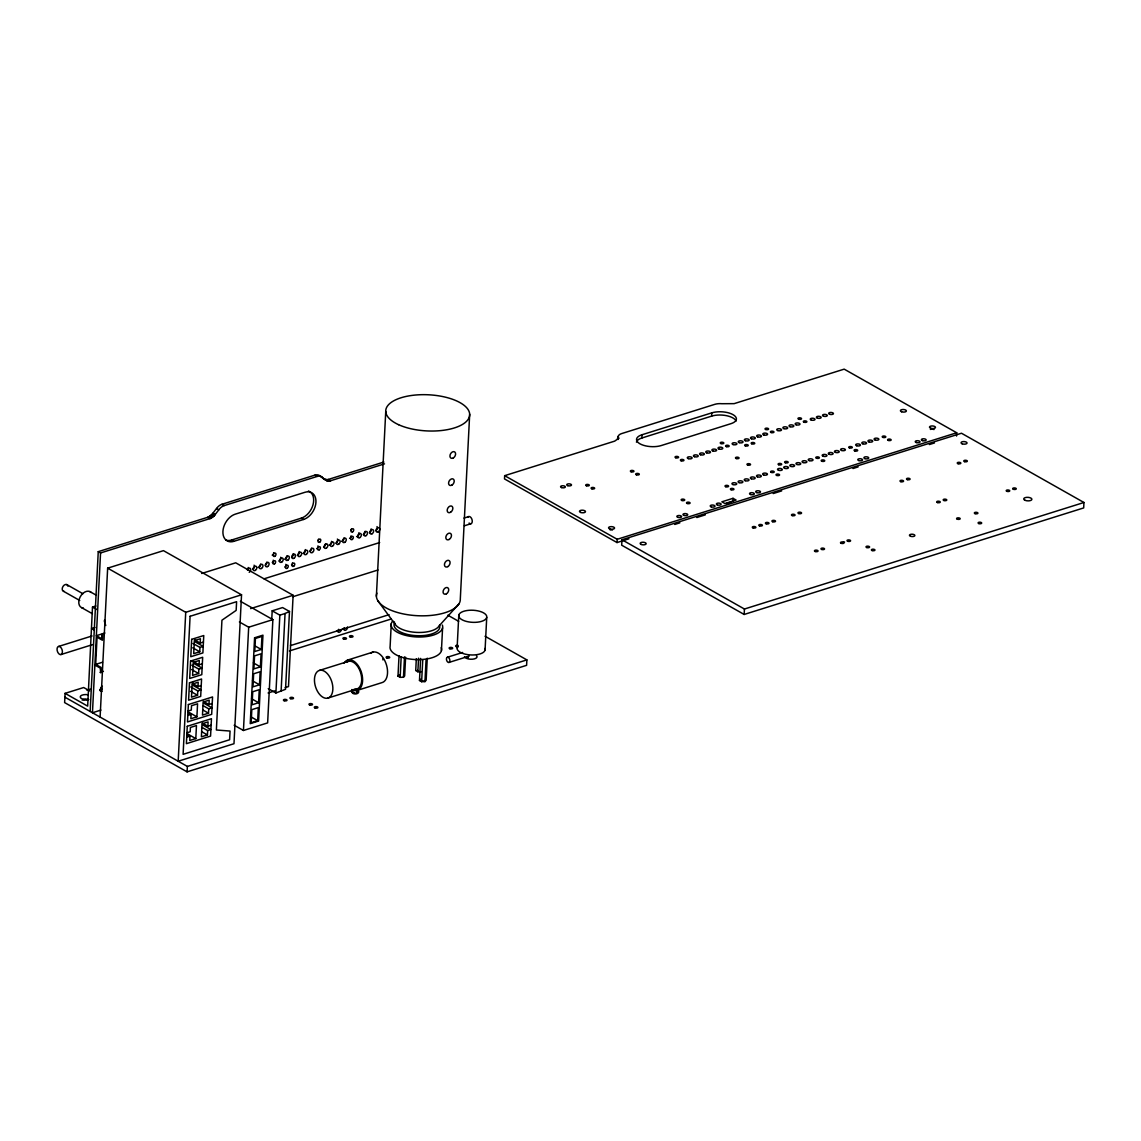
<?xml version="1.0" encoding="UTF-8"?>
<svg xmlns="http://www.w3.org/2000/svg" width="1141" height="1141" viewBox="0 0 1141 1141"><rect width="100%" height="100%" fill="white"/><g stroke="black" fill="none" stroke-linecap="round" stroke-linejoin="round"><path stroke-width="1.5" d="M89.711 690.933L83.692 687.524L65.08 693.357L64.623 702.599L187.081 771.858L526.6 665.331L526.871 659.897L485.025 636.236M95.873 606.014L92.492 607.083L87.672 706.136L65.08 693.357M90.153 711.456L98.254 551.659L208.261 517.115L211.955 514.434L216.548 508.487A9.641 6.604 -60.5 0 1 221.939 504.293L314.959 475.112A9.641 6.604 -60.5 0 1 320.093 476.011L326.511 480.518L330.049 480.917L384.531 463.859M98.254 551.659L100.551 552.957L92.45 712.754L100.936 710.087M94.86 665.032L100.223 668.07L100.765 672.848L101.05 667.414L95.687 664.39L97.056 637.206L102.419 640.244L102.69 634.81L101.934 634.367L101.706 638.718L96.357 635.694L104.844 633.027M100.108 717.076L107.653 568.161L163.463 550.647L241.535 594.803L233.991 743.718L178.181 761.232L185.726 612.303L107.653 568.161M187.081 771.858L187.366 766.424L64.894 697.165M187.167 734.547L189.976 736.13L189.763 740.48L195.796 738.584L196.466 725.548L190.419 727.445L190.19 731.78L186.939 732.807M188.265 712.811L191.075 714.394L190.861 718.744L196.908 716.848L197.564 703.797L191.517 705.694L191.303 710.044L188.037 711.071M192.743 682.218L192.601 685.113L201.016 689.877L197.764 690.904L190.747 686.939M201.23 685.527L197.978 686.554L198.206 682.204L192.159 684.101L191.488 697.151L197.536 695.254L197.764 690.904M202.342 663.791L199.076 664.818L199.304 660.468L193.257 662.365L192.601 675.401L198.634 673.504L198.862 669.168L191.845 665.189M203.44 642.055L200.188 643.068L200.402 638.732L194.355 640.629L193.699 653.665L199.746 651.768L199.96 647.418L192.943 643.453M211.128 725.22L207.876 726.246L208.09 721.896L202.043 723.793L201.386 736.829L207.434 734.932L207.648 730.582L202.043 727.416M212.226 703.484L208.974 704.496L209.188 700.146L203.141 702.043L202.485 715.093L208.532 713.196L208.746 708.846L203.141 705.68M240.394 601.264L272.87 619.62L267.636 722.895L243.447 730.482L248.681 627.208L239.396 621.973M257.681 720.67L258.337 707.62L251.819 709.659L251.163 722.709L257.681 720.67L250.663 716.705M258.579 702.728L259.249 689.692L252.731 691.731L252.075 704.781L258.579 702.728L251.562 698.763M259.492 684.8L260.148 671.749L253.644 673.789L252.988 686.839L259.492 684.8L252.475 680.835M260.405 666.857L261.061 653.822L254.557 655.861L253.887 668.897L260.405 666.857L253.388 662.892M261.289 649.471L261.945 636.421L255.427 638.461L254.771 651.511L261.289 649.471L255.67 646.291M271.743 619.663L272.186 610.82L282.597 607.568L289.486 611.462L285.535 689.292L275.908 692.986L268.249 688.651M275.908 692.986L279.845 615.156L272.186 610.82M281.1 691.346L285.05 613.516L289.486 611.462M201.715 573.481L235.716 562.813L293.123 595.274L288.488 686.582L285.093 687.652M376.387 596.244L385.744 411.445M391.263 623.713L390.122 646.319A25.801 11.11 2.9 0 0 416.65 659.598A25.801 11.11 2.9 0 0 441.21 647.674M405.597 657.245L404.656 675.928L403.472 677.241L400.149 677.34L397.995 676.128L399.036 655.747M400.149 677.34L401.176 656.959M403.472 677.241L404.499 656.859M416.322 658.685L415.723 670.566L417.863 671.778L421.186 671.678M417.863 671.778L418.547 658.186M427.262 658.2L426.149 680.293L424.965 681.605L421.628 681.705L419.489 680.492L420.615 658.414M421.628 681.705L422.755 659.626M424.965 681.605L426.078 659.527M441.439 650.584L442.58 627.978M457.127 647.731L458.782 615.127M469.678 414.254L460.308 599.054A42.017 18.085 2.9 0 1 415.438 615.584A42.017 18.085 2.9 0 1 376.901 593.106M485.068 650.056L486.722 617.452A14.049 6.047 2.9 0 0 466.94 610.535A14.049 6.047 2.9 0 0 464.601 620.875A14.049 6.047 2.9 0 0 486.722 617.452M956.543 436.033L956.7 432.767L844.183 369.142L734.148 403.643L721.868 403.714A9.641 4.15 2.9 0 0 714.808 404.342L621.802 433.537A9.641 4.15 2.9 0 0 618.322 436.19L617.195 439.385L614.657 441.139L504.664 475.669L504.507 478.92L617.024 542.56L628.905 538.823M618.165 439.456L618.322 436.19M617.024 542.56L617.195 539.294L504.664 475.669M621.973 539.764L621.688 545.198L744.16 614.457L1083.679 507.93L1083.95 502.496L961.478 433.238L621.973 539.764L744.431 609.023L1083.95 502.496M636.436 442.166A15.075 6.489 2.9 0 1 641.855 438.001L642.026 434.75L711.784 412.857A15.075 6.489 2.9 0 1 732.978 414.625A15.075 6.489 2.9 0 1 730.925 423.682L661.152 445.575A15.075 6.489 2.9 0 1 639.958 443.806A15.075 6.489 2.9 0 1 642.026 434.75M641.855 438.001L711.613 416.123L711.784 412.857M732.864 501.569L733.021 498.317L721.868 501.812L724.92 503.538L736.088 500.043L733.021 498.317M744.16 614.457L744.431 609.023M100.551 552.957L210.557 518.413L214.251 515.732L218.844 509.785A9.641 6.604 -60.5 0 1 224.235 505.591L317.255 476.41A9.641 6.604 -60.5 0 1 322.39 477.309M459.081 603.703L439.1 625.924A22.72 9.784 2.9 0 1 414.525 632.271A22.72 9.784 2.9 0 1 394.387 621.888M397.995 676.128L399.179 674.816M419.489 680.492L420.672 679.18M320.093 476.011L324.215 479.22L327.752 479.619L383.918 462.034M225.847 540.035A15.075 10.312 -60.5 0 0 231.566 540.035L301.338 518.142A15.075 10.312 -60.5 0 0 313.076 504.55A15.075 10.312 -60.5 0 0 308.427 490.972M233.862 541.333L303.634 519.44A15.075 10.312 -60.5 0 0 315.943 502.211A15.075 10.312 -60.5 0 0 305.004 492.27L235.246 514.163A15.075 10.312 -60.5 0 0 222.923 531.392A15.075 10.312 -60.5 0 0 233.862 541.333L231.566 540.035M94.974 627.464L91.594 628.52L94.275 630.046M264.027 578.829L379.653 542.56M463.959 518.085L468.837 516.559M58.59 646.448L92.079 635.951M185.726 612.303L241.535 594.803M464.401 525.773L470.919 523.733M60.858 654.577A4.222 2.482 72.6 0 0 61.272 648.031A4.222 2.482 72.6 0 0 57.05 648.944A4.222 2.482 72.6 0 0 60.858 654.577L92.663 644.594M250.621 608.609L293.123 595.274M292.952 596.686L377.971 570.001M95.687 664.39L102.476 662.251M279.845 615.156L285.05 613.516M100.009 672.42L103.403 671.35M248.681 627.208L272.87 619.62M199.96 647.418L203.212 646.405L194.797 641.641M86.958 690.248L90.353 689.178M198.862 669.168L202.114 668.141L193.699 663.377M726.489 503.566L731.267 502.069M617.195 539.294L956.7 432.767M674.745 524.446L679.836 522.849M696.809 517.529L705.295 514.862M773.199 493.554L781.685 490.887M852.983 468.523L858.075 466.926M929.373 444.548L934.465 442.95M290.47 645.592L389.095 614.657M289.372 650.969L391.22 619.007M348.076 659.926L372.993 652.096M319.637 670.352L348.476 661.309M187.823 715.421L191.075 714.394M208.746 708.846L212.012 707.834L203.583 703.07M268.092 692.986L274.895 690.847M186.725 737.157L189.976 736.13M207.648 730.582L210.9 729.57L202.485 724.806M447.415 657.23L462.618 652.467M327.681 698.149A14.476 8.515 72.6 0 0 328.822 675.543A14.476 8.515 72.6 0 0 314.474 679.052A14.476 8.515 72.6 0 0 327.681 698.149L356.52 689.093M356.919 690.49L381.85 682.66A15.917 9.37 72.6 0 0 385.886 663.178A15.917 9.37 72.6 0 0 370.796 653.194M448.926 662.45A2.71 1.597 72.6 0 0 449.14 658.214A2.71 1.597 72.6 0 0 446.445 658.87A2.71 1.597 72.6 0 0 448.926 662.45L469.193 656.089M842.757 542.588L844.611 542.004M187.366 766.424L526.871 659.897M328.394 479.448L330.69 480.746M327.752 479.619L330.049 480.917M327.11 479.719L329.407 481.017M326.483 479.762L328.779 481.06M325.884 479.719L328.18 481.017M323.274 478.55L327.595 480.917M323.716 478.92L327.039 480.746M314.959 475.112L317.255 476.41M301.338 518.142L303.634 519.44M447.814 615.184L458.668 621.332M221.939 504.293L224.235 505.591M216.548 508.487L218.844 509.785M212.996 513.15L215.292 514.448M212.497 513.807L214.793 515.104M211.955 514.434L214.251 515.732M211.385 515.019L213.681 516.317M210.8 515.547L213.096 516.844M210.186 516.032L212.483 517.329M209.545 516.445L211.841 517.743M208.903 516.816L211.199 518.114M208.261 517.115L210.557 518.413M207.605 517.344L209.901 518.642M194.569 639.901L200.188 643.068M192.729 647.803L199.746 651.768M89.797 591.537L95.915 595.003M66.677 584.549L82.922 593.734M192.059 660.853L199.076 664.818M92.492 607.083L96.914 609.579M63.497 591.295L79.742 600.48M105.143 620.576L104.459 620.191L104.401 621.403L105.771 625.525M191.631 669.539L198.634 673.504M81.71 607.697L92.435 613.744M192.373 683.373L197.978 686.554M190.518 691.289L197.536 695.254M203.355 701.33L208.974 704.496M234.176 725.234L243.447 730.482M202.913 710.016L208.532 713.196M188.479 712.084L196.908 716.848M202.257 723.066L207.876 726.246M201.814 731.766L207.434 734.932M187.381 733.82L195.796 738.584M378.013 600.979L395.271 624.455M83.336 608.053A9.042 6.19 -60.5 0 1 80.055 597.157A9.042 6.19 -60.5 0 1 91.137 592.45M64.181 591.409A3.737 2.553 -60.5 0 1 63.169 586.189A3.737 2.553 -60.5 0 1 67.918 586.174M442.351 625.068A25.801 11.11 2.9 0 1 414.425 636.806A25.801 11.11 2.9 0 1 392.775 620.946M439.499 625.154A22.906 9.87 2.9 0 1 417.706 635.737A22.906 9.87 2.9 0 1 394.144 623.942M418.062 671.022A1.683 0.727 2.9 0 1 417.364 670.323M400.02 676.428A1.683 0.727 2.9 0 1 399.664 676.071M424.495 680.521A1.683 0.727 2.9 0 1 423.097 681.12A1.683 0.727 2.9 0 1 421.286 680.621M711.613 416.123A15.075 6.489 2.9 0 1 736.045 421.072M618.465 438.757A9.641 4.15 2.9 0 1 619.064 438.101M930.4 429.43A3.009 1.298 2.9 0 1 934.065 429.529M610.15 529.966A3.009 1.298 2.9 0 1 612.46 530.023M280.715 557.264A2.41 1.654 -60.5 0 1 278.932 561.03M287.004 555.81A2.41 1.654 -60.5 0 1 284.594 559.19M293.151 553.884A2.41 1.654 -60.5 0 1 291.697 556.965M299.127 551.488A2.41 1.654 -60.5 0 1 297.345 555.253M305.26 549.563A2.41 1.654 -60.5 0 1 305.004 552.016A2.41 1.654 -60.5 0 1 303.007 553.414M311.564 548.108A2.41 1.654 -60.5 0 1 309.625 551.403M358.844 532.761A2.41 1.654 -60.5 0 1 358.588 535.215A2.41 1.654 -60.5 0 1 356.591 536.598M365.149 531.292A2.41 1.654 -60.5 0 1 363.209 534.601M371.125 528.896A2.41 1.654 -60.5 0 1 369.342 532.676M376.986 526.614A2.41 1.654 -60.5 0 1 375.974 530.522M343.94 537.953A2.41 1.654 -60.5 0 1 341.516 541.333M337.365 539.051A2.41 1.654 -60.5 0 1 337.65 541.29A2.41 1.654 -60.5 0 1 335.853 543.173M331.489 541.333A2.41 1.654 -60.5 0 1 331.232 543.786A2.41 1.654 -60.5 0 1 329.236 545.184M325.513 543.729A2.41 1.654 -60.5 0 1 323.588 547.024M247.255 569.787A2.41 1.654 -60.5 0 1 250.364 568.575A2.41 1.654 -60.5 0 1 249.194 572.311M248.182 567.476A2.41 1.654 -60.5 0 1 247.754 570.186M254.058 565.194A2.41 1.654 -60.5 0 1 254.329 567.434A2.41 1.654 -60.5 0 1 252.546 569.316M260.619 564.082A2.41 1.654 -60.5 0 1 258.208 567.462M266.766 562.156A2.41 1.654 -60.5 0 1 265.311 565.237M341.316 629.433A2.41 1.654 -60.5 0 1 339.348 632.185A2.41 1.654 -60.5 0 1 337.593 630.602M347.42 626.965A2.41 1.654 -60.5 0 1 345.481 630.26A2.41 1.654 -60.5 0 1 343.826 628.092M344.539 627.921A2.41 1.654 -60.5 0 1 342.714 629.048M338.72 629.304A2.41 1.654 -60.5 0 1 338.392 629.846M337.993 630.303A2.41 1.654 -60.5 0 1 337.051 630.887M102.077 688.736A3.009 2.068 -60.5 0 1 99.795 690.148M102.091 691.446A3.009 2.068 -60.5 0 1 100.494 689.364A3.009 2.068 -60.5 0 1 102.362 686.197M351.014 535.871A1.811 1.241 -60.5 0 1 349.56 538.338M351.385 528.996A1.811 1.241 -60.5 0 1 350.729 530.223M318.482 539.18A1.811 1.241 -60.5 0 1 317.911 540.435M317.968 545.854A1.811 1.241 -60.5 0 1 316.627 548.678M273.269 560.174A1.811 1.241 -60.5 0 1 272.271 562.513M273.669 552.643A1.811 1.241 -60.5 0 1 272.214 555.125M292.467 562.87A1.811 1.241 -60.5 0 1 291.497 564.838M285.821 564.324A1.811 1.241 -60.5 0 1 284.851 566.977M468.11 657.33A3.38 1.455 2.9 0 1 467.382 656.617M476.467 655.619A6.333 2.724 2.9 0 1 472.559 659.198A6.333 2.724 2.9 0 1 464.473 656.703M484.939 648.473A14.049 6.047 2.9 0 1 469.75 654.877A14.049 6.047 2.9 0 1 457.955 646.234M467.91 517.301A3.737 2.196 72.6 0 1 471.033 517.657A3.737 2.196 72.6 0 1 472.046 522.564A3.737 2.196 72.6 0 1 469.094 523.049M293.237 554.298A4.821 2.838 72.6 0 1 293.679 555.467M88.741 699.618A6.033 2.596 2.9 0 1 80.227 696.994A6.033 2.596 2.9 0 1 88.37 694.812M82.223 700.175A4.093 1.769 2.9 0 1 88.442 699.618M101.734 687.281A6.033 4.122 -60.5 0 1 99.937 689.792M101.948 690.034A4.093 2.81 -60.5 0 1 100.337 691.032M467.938 657.701A4.093 1.769 2.9 0 1 466.812 656.874M356.662 691.902A2.71 1.17 2.9 0 1 357.29 693.557A2.71 1.17 2.9 0 1 353.51 693.671A2.71 1.17 2.9 0 1 352.883 692.016M458.154 646.861A1.811 0.784 2.9 0 1 455.587 646.063A1.811 0.784 2.9 0 1 458.04 645.407M382.791 658.928A1.811 0.784 2.9 0 1 382.863 659.883M83.792 700.004A3.009 1.298 2.9 0 1 88.042 700.046M346.465 662.308A14.476 8.515 72.6 0 1 360.784 673.176A14.476 8.515 72.6 0 1 354.238 689.15M344.111 663.078A15.917 9.37 72.6 0 1 361.611 672.976A15.917 9.37 72.6 0 1 351.77 689.549M357.418 692.116A2.41 1.041 2.9 0 1 356.748 692.544M354.38 692.658A2.41 1.041 2.9 0 1 352.983 692.088M357.832 690.776A3.623 1.555 2.9 0 1 357.775 692.887A3.623 1.555 2.9 0 1 352.897 692.829A3.623 1.555 2.9 0 1 352.113 690.719M190.091 616.283L183.102 754.329L229.612 739.739L230.054 731.053L216.376 729.998L221.939 620.205L236.158 610.392L236.601 601.692L190.091 616.283M187.267 726.289L186.397 743.675L210.572 736.088L211.456 718.702L187.267 726.289M188.379 704.539L187.495 721.939L211.67 714.352L212.554 696.951L188.379 704.539M189.477 682.803L188.593 700.203L200.688 696.409L201.572 679.009L189.477 682.803M190.576 661.067L189.691 678.453L201.786 674.659L202.67 657.273L190.576 661.067M191.674 639.331L190.789 656.717L202.884 652.923L203.768 635.537L191.674 639.331M254.586 637.79L250.236 723.665L258.608 721.026L262.958 635.152L254.586 637.79M798.714 513.55L798.372 513.393A1.811 0.784 2.9 0 1 799.313 512.181A1.811 0.784 2.9 0 1 801.538 513.179A1.811 0.784 2.9 0 1 798.714 513.55M792.211 515.589L791.854 515.447A1.811 0.784 2.9 0 1 792.81 514.234A1.811 0.784 2.9 0 1 795.035 515.219A1.811 0.784 2.9 0 1 792.211 515.589M847.749 541.276L847.406 541.134A1.811 0.784 2.9 0 1 848.348 539.921A1.811 0.784 2.9 0 1 850.573 540.905A1.811 0.784 2.9 0 1 847.749 541.276M841.231 543.33L840.888 543.173A1.811 0.784 2.9 0 1 841.844 541.961A1.811 0.784 2.9 0 1 844.069 542.945A1.811 0.784 2.9 0 1 841.231 543.33M772.671 521.722L772.329 521.565A1.811 0.784 2.9 0 1 773.27 520.353A1.811 0.784 2.9 0 1 775.495 521.351A1.811 0.784 2.9 0 1 772.671 521.722M766.153 523.762L765.811 523.619A1.811 0.784 2.9 0 1 766.752 522.407A1.811 0.784 2.9 0 1 768.991 523.391A1.811 0.784 2.9 0 1 766.153 523.762M821.705 549.449L821.363 549.306A1.811 0.784 2.9 0 1 822.304 548.094A1.811 0.784 2.9 0 1 824.529 549.078A1.811 0.784 2.9 0 1 821.705 549.449M759.549 525.844L759.207 525.687A1.811 0.784 2.9 0 1 760.148 524.475A1.811 0.784 2.9 0 1 762.388 525.459A1.811 0.784 2.9 0 1 759.549 525.844M815.187 551.502L814.845 551.345A1.811 0.784 2.9 0 1 815.786 550.133A1.811 0.784 2.9 0 1 818.026 551.117A1.811 0.784 2.9 0 1 815.187 551.502M753.046 527.884L752.703 527.727A1.811 0.784 2.9 0 1 753.645 526.514A1.811 0.784 2.9 0 1 755.87 527.513A1.811 0.784 2.9 0 1 753.046 527.884M290.67 698.691L290.327 698.534A1.811 0.784 2.9 0 1 291.269 697.322A1.811 0.784 2.9 0 1 293.508 698.306A1.811 0.784 2.9 0 1 290.67 698.691M284.166 700.731L283.824 700.574A1.811 0.784 2.9 0 1 284.765 699.362A1.811 0.784 2.9 0 1 286.99 700.36A1.811 0.784 2.9 0 1 284.166 700.731M398.566 424.68A42.017 18.085 2.9 0 0 468.438 418.904A42.017 18.085 2.9 0 0 416.123 394.971A42.017 18.085 2.9 0 0 398.566 424.68M446.459 593.791A3.623 2.51 -59.8 0 0 448.014 587.943A3.623 2.51 -59.8 0 0 443.207 590.838A3.623 2.51 -59.8 0 0 446.459 593.791M447.843 566.606A3.623 2.51 -59.8 0 0 449.383 560.773A3.623 2.51 -59.8 0 0 444.576 563.668A3.623 2.51 -59.8 0 0 447.843 566.606M449.212 539.436A3.623 2.51 -59.8 0 0 450.766 533.603A3.623 2.51 -59.8 0 0 445.96 536.484A3.623 2.51 -59.8 0 0 449.212 539.436M450.595 512.266A3.623 2.51 -59.8 0 0 452.136 506.419A3.623 2.51 -59.8 0 0 447.329 509.314A3.623 2.51 -59.8 0 0 450.595 512.266M451.964 485.082A3.623 2.51 -59.8 0 0 453.519 479.249A3.623 2.51 -59.8 0 0 448.713 482.144A3.623 2.51 -59.8 0 0 451.964 485.082M453.348 457.912A3.623 2.51 -59.8 0 0 454.888 452.078A3.623 2.51 -59.8 0 0 450.082 454.959A3.623 2.51 -59.8 0 0 453.348 457.912M733.092 444.562A2.41 1.041 2.9 0 0 736.901 443.977A2.41 1.041 2.9 0 0 733.506 442.794A2.41 1.041 2.9 0 0 733.092 444.562M739.24 442.637A2.41 1.041 2.9 0 0 743.033 442.052A2.41 1.041 2.9 0 0 739.639 440.854A2.41 1.041 2.9 0 0 739.24 442.637M745.373 440.711A2.41 1.041 2.9 0 0 749.181 440.126A2.41 1.041 2.9 0 0 745.786 438.928A2.41 1.041 2.9 0 0 745.373 440.711M751.52 438.786A2.41 1.041 2.9 0 0 755.313 438.201A2.41 1.041 2.9 0 0 751.919 437.003A2.41 1.041 2.9 0 0 751.52 438.786M757.653 436.86A2.41 1.041 2.9 0 0 761.446 436.276A2.41 1.041 2.9 0 0 758.052 435.078A2.41 1.041 2.9 0 0 757.653 436.86M763.8 434.935A2.41 1.041 2.9 0 0 767.593 434.336A2.41 1.041 2.9 0 0 764.199 433.152A2.41 1.041 2.9 0 0 763.8 434.935M778.519 470.249A2.41 1.041 2.9 0 0 782.327 469.664A2.41 1.041 2.9 0 0 778.932 468.48A2.41 1.041 2.9 0 0 778.519 470.249M784.666 468.323A2.41 1.041 2.9 0 0 788.46 467.739A2.41 1.041 2.9 0 0 785.065 466.555A2.41 1.041 2.9 0 0 784.666 468.323M790.799 466.398A2.41 1.041 2.9 0 0 794.607 465.813A2.41 1.041 2.9 0 0 791.212 464.629A2.41 1.041 2.9 0 0 790.799 466.398M796.946 464.473A2.41 1.041 2.9 0 0 800.74 463.888A2.41 1.041 2.9 0 0 797.345 462.704A2.41 1.041 2.9 0 0 796.946 464.473M803.079 462.547A2.41 1.041 2.9 0 0 806.872 461.962A2.41 1.041 2.9 0 0 803.478 460.764A2.41 1.041 2.9 0 0 803.079 462.547M809.226 460.622A2.41 1.041 2.9 0 0 813.02 460.037A2.41 1.041 2.9 0 0 809.625 458.839A2.41 1.041 2.9 0 0 809.226 460.622M777.748 430.556A2.41 1.041 2.9 0 0 781.542 429.972A2.41 1.041 2.9 0 0 778.148 428.774A2.41 1.041 2.9 0 0 777.748 430.556M783.881 428.631A2.41 1.041 2.9 0 0 787.689 428.032A2.41 1.041 2.9 0 0 784.295 426.848A2.41 1.041 2.9 0 0 783.881 428.631M790.028 426.705A2.41 1.041 2.9 0 0 793.822 426.106A2.41 1.041 2.9 0 0 790.428 424.923A2.41 1.041 2.9 0 0 790.028 426.705M796.161 424.78A2.41 1.041 2.9 0 0 799.969 424.181A2.41 1.041 2.9 0 0 796.561 422.997A2.41 1.041 2.9 0 0 796.161 424.78M823.174 456.243A2.41 1.041 2.9 0 0 826.968 455.658A2.41 1.041 2.9 0 0 823.574 454.46A2.41 1.041 2.9 0 0 823.174 456.243M829.307 454.318A2.41 1.041 2.9 0 0 833.115 453.733A2.41 1.041 2.9 0 0 829.721 452.535A2.41 1.041 2.9 0 0 829.307 454.318M835.454 452.392A2.41 1.041 2.9 0 0 839.248 451.807A2.41 1.041 2.9 0 0 835.854 450.609A2.41 1.041 2.9 0 0 835.454 452.392M841.587 450.467A2.41 1.041 2.9 0 0 845.381 449.882A2.41 1.041 2.9 0 0 841.987 448.684A2.41 1.041 2.9 0 0 841.587 450.467M811.237 420.045A2.41 1.041 2.9 0 0 815.031 419.46A2.41 1.041 2.9 0 0 811.636 418.276A2.41 1.041 2.9 0 0 811.237 420.045M817.37 418.119A2.41 1.041 2.9 0 0 821.163 417.535A2.41 1.041 2.9 0 0 817.769 416.351A2.41 1.041 2.9 0 0 817.37 418.119M823.517 416.194A2.41 1.041 2.9 0 0 827.311 415.609A2.41 1.041 2.9 0 0 823.916 414.425A2.41 1.041 2.9 0 0 823.517 416.194M829.65 414.269A2.41 1.041 2.9 0 0 833.443 413.684A2.41 1.041 2.9 0 0 830.049 412.5A2.41 1.041 2.9 0 0 829.65 414.269M856.663 445.732A2.41 1.041 2.9 0 0 860.457 445.147A2.41 1.041 2.9 0 0 857.062 443.963A2.41 1.041 2.9 0 0 856.663 445.732M862.796 443.806A2.41 1.041 2.9 0 0 866.59 443.221A2.41 1.041 2.9 0 0 863.195 442.038A2.41 1.041 2.9 0 0 862.796 443.806M868.943 441.881A2.41 1.041 2.9 0 0 872.737 441.296A2.41 1.041 2.9 0 0 869.342 440.112A2.41 1.041 2.9 0 0 868.943 441.881M875.076 439.955A2.41 1.041 2.9 0 0 878.87 439.371A2.41 1.041 2.9 0 0 875.475 438.187A2.41 1.041 2.9 0 0 875.076 439.955M732.95 484.554A2.41 1.041 2.9 0 0 736.744 483.969A2.41 1.041 2.9 0 0 733.349 482.771A2.41 1.041 2.9 0 0 732.95 484.554M739.083 482.629A2.41 1.041 2.9 0 0 742.877 482.03A2.41 1.041 2.9 0 0 739.482 480.846A2.41 1.041 2.9 0 0 739.083 482.629M745.23 480.703A2.41 1.041 2.9 0 0 749.024 480.104A2.41 1.041 2.9 0 0 745.629 478.92A2.41 1.041 2.9 0 0 745.23 480.703M751.363 478.778A2.41 1.041 2.9 0 0 755.157 478.179A2.41 1.041 2.9 0 0 751.762 476.995A2.41 1.041 2.9 0 0 751.363 478.778M757.496 476.852A2.41 1.041 2.9 0 0 761.304 476.253A2.41 1.041 2.9 0 0 757.909 475.07A2.41 1.041 2.9 0 0 757.496 476.852M763.643 474.927A2.41 1.041 2.9 0 0 767.437 474.328A2.41 1.041 2.9 0 0 764.042 473.144A2.41 1.041 2.9 0 0 763.643 474.927M688.294 458.625A2.41 1.041 2.9 0 0 692.102 458.026A2.41 1.041 2.9 0 0 688.708 456.842A2.41 1.041 2.9 0 0 688.294 458.625M694.441 456.685A2.41 1.041 2.9 0 0 698.235 456.1A2.41 1.041 2.9 0 0 694.84 454.917A2.41 1.041 2.9 0 0 694.441 456.685M700.574 454.76A2.41 1.041 2.9 0 0 704.368 454.175A2.41 1.041 2.9 0 0 700.973 452.991A2.41 1.041 2.9 0 0 700.574 454.76M706.721 452.834A2.41 1.041 2.9 0 0 710.515 452.25A2.41 1.041 2.9 0 0 707.12 451.066A2.41 1.041 2.9 0 0 706.721 452.834M712.854 450.909A2.41 1.041 2.9 0 0 716.648 450.324A2.41 1.041 2.9 0 0 713.253 449.14A2.41 1.041 2.9 0 0 712.854 450.909M718.987 448.984A2.41 1.041 2.9 0 0 722.795 448.399A2.41 1.041 2.9 0 0 719.4 447.215A2.41 1.041 2.9 0 0 718.987 448.984M916.223 442.523A2.41 1.041 2.9 0 0 920.017 441.938A2.41 1.041 2.9 0 0 916.622 440.754A2.41 1.041 2.9 0 0 916.223 442.523M922.37 440.597A2.41 1.041 2.9 0 0 926.164 440.012A2.41 1.041 2.9 0 0 922.769 438.829A2.41 1.041 2.9 0 0 922.37 440.597M750.55 494.509A2.41 1.041 2.9 0 0 754.344 493.925A2.41 1.041 2.9 0 0 750.949 492.727A2.41 1.041 2.9 0 0 750.55 494.509M756.683 492.584A2.41 1.041 2.9 0 0 760.491 491.999A2.41 1.041 2.9 0 0 757.096 490.801A2.41 1.041 2.9 0 0 756.683 492.584M858.774 460.55A2.41 1.041 2.9 0 0 862.582 459.966A2.41 1.041 2.9 0 0 859.187 458.768A2.41 1.041 2.9 0 0 858.774 460.55M864.921 458.625A2.41 1.041 2.9 0 0 868.715 458.04A2.41 1.041 2.9 0 0 865.32 456.842A2.41 1.041 2.9 0 0 864.921 458.625M567.705 485.652A2.41 1.041 2.9 0 0 571.498 485.068A2.41 1.041 2.9 0 0 568.104 483.884A2.41 1.041 2.9 0 0 567.705 485.652M561.557 487.578A2.41 1.041 2.9 0 0 565.365 486.993A2.41 1.041 2.9 0 0 561.957 485.809A2.41 1.041 2.9 0 0 561.557 487.578M901.59 411.758A3.009 1.298 2.9 0 0 906.382 411.074A3.009 1.298 2.9 0 0 902.203 409.562A3.009 1.298 2.9 0 0 901.59 411.758M930.728 428.232A3.009 1.298 2.9 0 0 935.477 427.504A3.009 1.298 2.9 0 0 931.227 426.021A3.009 1.298 2.9 0 0 930.728 428.232M580.726 512.466A3.009 1.298 2.9 0 0 585.476 511.739A3.009 1.298 2.9 0 0 581.225 510.255A3.009 1.298 2.9 0 0 580.726 512.466M609.807 528.925A3.009 1.298 2.9 0 0 614.557 528.183A3.009 1.298 2.9 0 0 610.321 526.7A3.009 1.298 2.9 0 0 609.807 528.925M711.2 506.846A2.41 1.041 2.9 0 0 715.008 506.262A2.41 1.041 2.9 0 0 711.613 505.078A2.41 1.041 2.9 0 0 711.2 506.846M717.347 504.921A2.41 1.041 2.9 0 0 721.141 504.336A2.41 1.041 2.9 0 0 717.746 503.152A2.41 1.041 2.9 0 0 717.347 504.921M677.811 517.329A2.41 1.041 2.9 0 0 681.605 516.745A2.41 1.041 2.9 0 0 678.21 515.561A2.41 1.041 2.9 0 0 677.811 517.329M683.944 515.404A2.41 1.041 2.9 0 0 687.738 514.819A2.41 1.041 2.9 0 0 684.343 513.635A2.41 1.041 2.9 0 0 683.944 515.404M736.23 458.539A1.811 0.784 2.9 0 0 739.068 458.097A1.811 0.784 2.9 0 0 736.53 457.199A1.811 0.784 2.9 0 0 736.23 458.539M747.712 465.029A1.811 0.784 2.9 0 0 750.55 464.587A1.811 0.784 2.9 0 0 748.011 463.688A1.811 0.784 2.9 0 0 747.712 465.029M771.359 472.417A1.811 0.784 2.9 0 0 774.211 471.975A1.811 0.784 2.9 0 0 771.658 471.076A1.811 0.784 2.9 0 0 771.359 472.417M776.721 475.44A1.811 0.784 2.9 0 0 779.574 474.998A1.811 0.784 2.9 0 0 777.021 474.114A1.811 0.784 2.9 0 0 776.721 475.44M816.542 458.24A1.811 0.784 2.9 0 0 819.395 457.798A1.811 0.784 2.9 0 0 816.842 456.899A1.811 0.784 2.9 0 0 816.542 458.24M821.691 461.178A1.811 0.784 2.9 0 0 824.701 460.935A1.811 0.784 2.9 0 0 822.461 459.909A1.811 0.784 2.9 0 0 821.691 461.178M849.475 447.9A1.811 0.784 2.9 0 0 852.327 447.457A1.811 0.784 2.9 0 0 849.774 446.573A1.811 0.784 2.9 0 0 849.475 447.9M854.923 450.966A1.811 0.784 2.9 0 0 857.69 450.453A1.811 0.784 2.9 0 0 855.037 449.611A1.811 0.784 2.9 0 0 854.923 450.966M804.048 422.213A1.811 0.784 2.9 0 0 806.901 421.771A1.811 0.784 2.9 0 0 804.348 420.886A1.811 0.784 2.9 0 0 804.048 422.213M798.786 419.218A1.811 0.784 2.9 0 0 801.553 418.69A1.811 0.784 2.9 0 0 798.9 417.863A1.811 0.784 2.9 0 0 798.786 419.218M771.116 432.539A1.811 0.784 2.9 0 0 773.969 432.097A1.811 0.784 2.9 0 0 771.416 431.212A1.811 0.784 2.9 0 0 771.116 432.539M765.611 429.458A1.811 0.784 2.9 0 0 768.578 429.159A1.811 0.784 2.9 0 0 766.253 428.16A1.811 0.784 2.9 0 0 765.611 429.458M726.403 446.63A1.811 0.784 2.9 0 0 729.185 446.117A1.811 0.784 2.9 0 0 726.546 445.29A1.811 0.784 2.9 0 0 726.403 446.63M720.969 443.564A1.811 0.784 2.9 0 0 723.822 443.136A1.811 0.784 2.9 0 0 721.269 442.237A1.811 0.784 2.9 0 0 720.969 443.564M751.691 443.763A1.811 0.784 2.9 0 0 754.714 443.521A1.811 0.784 2.9 0 0 752.49 442.48A1.811 0.784 2.9 0 0 751.691 443.763M785.336 462.747A1.811 0.784 2.9 0 0 788.189 462.305A1.811 0.784 2.9 0 0 785.636 461.42A1.811 0.784 2.9 0 0 785.336 462.747M778.633 464.715A1.811 0.784 2.9 0 0 781.642 464.458A1.811 0.784 2.9 0 0 779.36 463.431A1.811 0.784 2.9 0 0 778.633 464.715M745.401 445.889A1.811 0.784 2.9 0 0 748.254 445.446A1.811 0.784 2.9 0 0 745.701 444.562A1.811 0.784 2.9 0 0 745.401 445.889M591.922 488.833A1.811 0.784 2.9 0 0 594.675 488.305A1.811 0.784 2.9 0 0 592.008 487.492A1.811 0.784 2.9 0 0 591.922 488.833M636.464 474.799A1.811 0.784 2.9 0 0 639.317 474.356A1.811 0.784 2.9 0 0 636.764 473.458A1.811 0.784 2.9 0 0 636.464 474.799M681.12 460.779A1.811 0.784 2.9 0 0 683.958 460.351A1.811 0.784 2.9 0 0 681.419 459.452A1.811 0.784 2.9 0 0 681.12 460.779M675.757 457.755A1.811 0.784 2.9 0 0 678.61 457.313A1.811 0.784 2.9 0 0 676.057 456.429A1.811 0.784 2.9 0 0 675.757 457.755M631.101 471.761A1.811 0.784 2.9 0 0 633.954 471.319A1.811 0.784 2.9 0 0 631.415 470.434A1.811 0.784 2.9 0 0 631.101 471.761M586.46 485.766A1.811 0.784 2.9 0 0 589.312 485.324A1.811 0.784 2.9 0 0 586.759 484.44A1.811 0.784 2.9 0 0 586.46 485.766M681.961 500.514A1.811 0.784 2.9 0 0 684.743 500A1.811 0.784 2.9 0 0 682.118 499.159A1.811 0.784 2.9 0 0 681.961 500.514M687.082 503.452A1.811 0.784 2.9 0 0 690.063 503.167A1.811 0.784 2.9 0 0 687.752 502.154A1.811 0.784 2.9 0 0 687.082 503.452M725.762 486.722A1.811 0.784 2.9 0 0 728.614 486.28A1.811 0.784 2.9 0 0 726.061 485.381A1.811 0.784 2.9 0 0 725.762 486.722M731.124 489.746A1.811 0.784 2.9 0 0 733.963 489.304A1.811 0.784 2.9 0 0 731.424 488.419A1.811 0.784 2.9 0 0 731.124 489.746M888.326 440.426A1.811 0.784 2.9 0 0 891.164 439.984A1.811 0.784 2.9 0 0 888.625 439.1A1.811 0.784 2.9 0 0 888.326 440.426M882.963 437.402A1.811 0.784 2.9 0 0 885.815 436.96A1.811 0.784 2.9 0 0 883.262 436.062A1.811 0.784 2.9 0 0 882.963 437.402M281.713 562.114A2.41 1.654 -60.5 0 0 282.726 558.206A2.41 1.654 -60.5 0 0 279.574 560.16A2.41 1.654 -60.5 0 0 281.713 562.114M287.846 560.188A2.41 1.654 -60.5 0 0 288.873 556.28A2.41 1.654 -60.5 0 0 285.706 558.234A2.41 1.654 -60.5 0 0 287.846 560.188M293.993 558.263A2.41 1.654 -60.5 0 0 295.006 554.355A2.41 1.654 -60.5 0 0 291.854 556.309A2.41 1.654 -60.5 0 0 293.993 558.263M300.126 556.337A2.41 1.654 -60.5 0 0 301.153 552.429A2.41 1.654 -60.5 0 0 297.986 554.383A2.41 1.654 -60.5 0 0 300.126 556.337M306.273 554.412A2.41 1.654 -60.5 0 0 307.286 550.504A2.41 1.654 -60.5 0 0 304.134 552.458A2.41 1.654 -60.5 0 0 306.273 554.412M312.406 552.472A2.41 1.654 -60.5 0 0 313.433 548.579A2.41 1.654 -60.5 0 0 310.266 550.533A2.41 1.654 -60.5 0 0 312.406 552.472M326.369 548.108A2.41 1.654 -60.5 0 0 327.381 544.2A2.41 1.654 -60.5 0 0 324.215 546.154A2.41 1.654 -60.5 0 0 326.369 548.108M332.502 546.182A2.41 1.654 -60.5 0 0 333.514 542.275A2.41 1.654 -60.5 0 0 330.362 544.228A2.41 1.654 -60.5 0 0 332.502 546.182M338.635 544.243A2.41 1.654 -60.5 0 0 339.661 540.349A2.41 1.654 -60.5 0 0 336.495 542.303A2.41 1.654 -60.5 0 0 338.635 544.243M344.782 542.317A2.41 1.654 -60.5 0 0 345.794 538.424A2.41 1.654 -60.5 0 0 342.642 540.378A2.41 1.654 -60.5 0 0 344.782 542.317M359.843 537.596A2.41 1.654 -60.5 0 0 360.87 533.703A2.41 1.654 -60.5 0 0 357.704 535.642A2.41 1.654 -60.5 0 0 359.843 537.596M365.99 535.671A2.41 1.654 -60.5 0 0 367.003 531.763A2.41 1.654 -60.5 0 0 363.851 533.717A2.41 1.654 -60.5 0 0 365.99 535.671M372.123 533.746A2.41 1.654 -60.5 0 0 373.15 529.838A2.41 1.654 -60.5 0 0 369.984 531.792A2.41 1.654 -60.5 0 0 372.123 533.746M378.27 531.82A2.41 1.654 -60.5 0 0 379.283 527.912A2.41 1.654 -60.5 0 0 376.116 529.866A2.41 1.654 -60.5 0 0 378.27 531.82M255.327 570.386A2.41 1.654 -60.5 0 0 256.354 566.492A2.41 1.654 -60.5 0 0 253.188 568.446A2.41 1.654 -60.5 0 0 255.327 570.386M261.474 568.46A2.41 1.654 -60.5 0 0 262.487 564.567A2.41 1.654 -60.5 0 0 259.321 566.521A2.41 1.654 -60.5 0 0 261.474 568.46M267.607 566.535A2.41 1.654 -60.5 0 0 268.634 562.641A2.41 1.654 -60.5 0 0 265.468 564.581A2.41 1.654 -60.5 0 0 267.607 566.535M352.227 539.465A1.811 1.241 -60.5 0 0 352.983 536.541A1.811 1.241 -60.5 0 0 350.615 538.01A1.811 1.241 -60.5 0 0 352.227 539.465M352.683 531.806A1.811 1.241 -60.5 0 0 353.311 528.896A1.811 1.241 -60.5 0 0 350.972 530.508A1.811 1.241 -60.5 0 0 352.683 531.806M319.295 549.805A1.811 1.241 -60.5 0 0 320.05 546.881A1.811 1.241 -60.5 0 0 317.683 548.336A1.811 1.241 -60.5 0 0 319.295 549.805M319.879 542.046A1.811 1.241 -60.5 0 0 320.293 539.165A1.811 1.241 -60.5 0 0 318.025 540.991A1.811 1.241 -60.5 0 0 319.879 542.046M274.567 563.811A1.811 1.241 -60.5 0 0 275.209 560.887A1.811 1.241 -60.5 0 0 272.87 562.484A1.811 1.241 -60.5 0 0 274.567 563.811M274.881 556.252A1.811 1.241 -60.5 0 0 275.651 553.328A1.811 1.241 -60.5 0 0 273.269 554.783A1.811 1.241 -60.5 0 0 274.881 556.252M293.793 566.136A1.811 1.241 -60.5 0 0 294.321 563.226A1.811 1.241 -60.5 0 0 292.01 564.938A1.811 1.241 -60.5 0 0 293.793 566.136M287.147 568.275A1.811 1.241 -60.5 0 0 287.903 565.351A1.811 1.241 -60.5 0 0 285.535 566.806A1.811 1.241 -60.5 0 0 287.147 568.275M1025.017 500.286A4.093 1.769 2.9 0 0 1031.792 499.658A4.093 1.769 2.9 0 0 1026.558 497.362A4.093 1.769 2.9 0 0 1025.017 500.286M910.575 536.27A2.71 1.17 2.9 0 0 914.854 535.614A2.71 1.17 2.9 0 0 911.031 534.273A2.71 1.17 2.9 0 0 910.575 536.27M978.835 523.576A1.811 0.784 2.9 0 0 981.688 523.134A1.811 0.784 2.9 0 0 979.149 522.236A1.811 0.784 2.9 0 0 978.835 523.576M975.07 513.65A1.811 0.784 2.9 0 0 977.923 513.208A1.811 0.784 2.9 0 0 975.37 512.323A1.811 0.784 2.9 0 0 975.07 513.65M957.356 519.212A1.811 0.784 2.9 0 0 960.194 518.77A1.811 0.784 2.9 0 0 957.656 517.871A1.811 0.784 2.9 0 0 957.356 519.212M872.109 550.561A1.811 0.784 2.9 0 0 874.962 550.119A1.811 0.784 2.9 0 0 872.409 549.235A1.811 0.784 2.9 0 0 872.109 550.561M866.746 547.537A1.811 0.784 2.9 0 0 869.599 547.095A1.811 0.784 2.9 0 0 867.06 546.197A1.811 0.784 2.9 0 0 866.746 547.537M1013.422 489.304A1.811 0.784 2.9 0 0 1016.274 488.861A1.811 0.784 2.9 0 0 1013.721 487.963A1.811 0.784 2.9 0 0 1013.422 489.304M1006.918 491.343A1.811 0.784 2.9 0 0 1009.756 490.901A1.811 0.784 2.9 0 0 1007.218 490.017A1.811 0.784 2.9 0 0 1006.918 491.343M943.935 500.514A1.811 0.784 2.9 0 0 946.788 500.072A1.811 0.784 2.9 0 0 944.235 499.173A1.811 0.784 2.9 0 0 943.935 500.514M937.417 502.553A1.811 0.784 2.9 0 0 940.27 502.111A1.811 0.784 2.9 0 0 937.731 501.227A1.811 0.784 2.9 0 0 937.417 502.553M962.134 443.792A3.009 1.298 2.9 0 0 967.012 443.193A3.009 1.298 2.9 0 0 962.99 441.61A3.009 1.298 2.9 0 0 962.134 443.792M641.185 544.442A3.009 1.298 2.9 0 0 646.106 543.915A3.009 1.298 2.9 0 0 642.169 542.275A3.009 1.298 2.9 0 0 641.185 544.442M964.601 461.663A1.811 0.784 2.9 0 0 967.354 461.135A1.811 0.784 2.9 0 0 964.687 460.322A1.811 0.784 2.9 0 0 964.601 461.663M958.098 463.717A1.811 0.784 2.9 0 0 960.85 463.175A1.811 0.784 2.9 0 0 958.183 462.362A1.811 0.784 2.9 0 0 958.098 463.717M907.337 479.634A1.811 0.784 2.9 0 0 910.104 479.106A1.811 0.784 2.9 0 0 907.437 478.293A1.811 0.784 2.9 0 0 907.337 479.634M900.834 481.673A1.811 0.784 2.9 0 0 903.586 481.145A1.811 0.784 2.9 0 0 900.919 480.332A1.811 0.784 2.9 0 0 900.834 481.673M315.044 707.976A1.811 0.784 2.9 0 0 317.883 707.534A1.811 0.784 2.9 0 0 315.344 706.636A1.811 0.784 2.9 0 0 315.044 707.976M309.682 704.938A1.811 0.784 2.9 0 0 312.534 704.496A1.811 0.784 2.9 0 0 309.981 703.612A1.811 0.784 2.9 0 0 309.682 704.938M449.839 648.744A1.811 0.784 2.9 0 0 452.692 648.302A1.811 0.784 2.9 0 0 450.139 647.418A1.811 0.784 2.9 0 0 449.839 648.744M386.856 657.915A1.811 0.784 2.9 0 0 389.709 657.473A1.811 0.784 2.9 0 0 387.156 656.588A1.811 0.784 2.9 0 0 386.856 657.915M350.273 637.035A1.811 0.784 2.9 0 0 353.025 636.507A1.811 0.784 2.9 0 0 350.358 635.694A1.811 0.784 2.9 0 0 350.273 637.035M343.755 639.088A1.811 0.784 2.9 0 0 346.507 638.561A1.811 0.784 2.9 0 0 343.84 637.733A1.811 0.784 2.9 0 0 343.755 639.088"/></g></svg>
